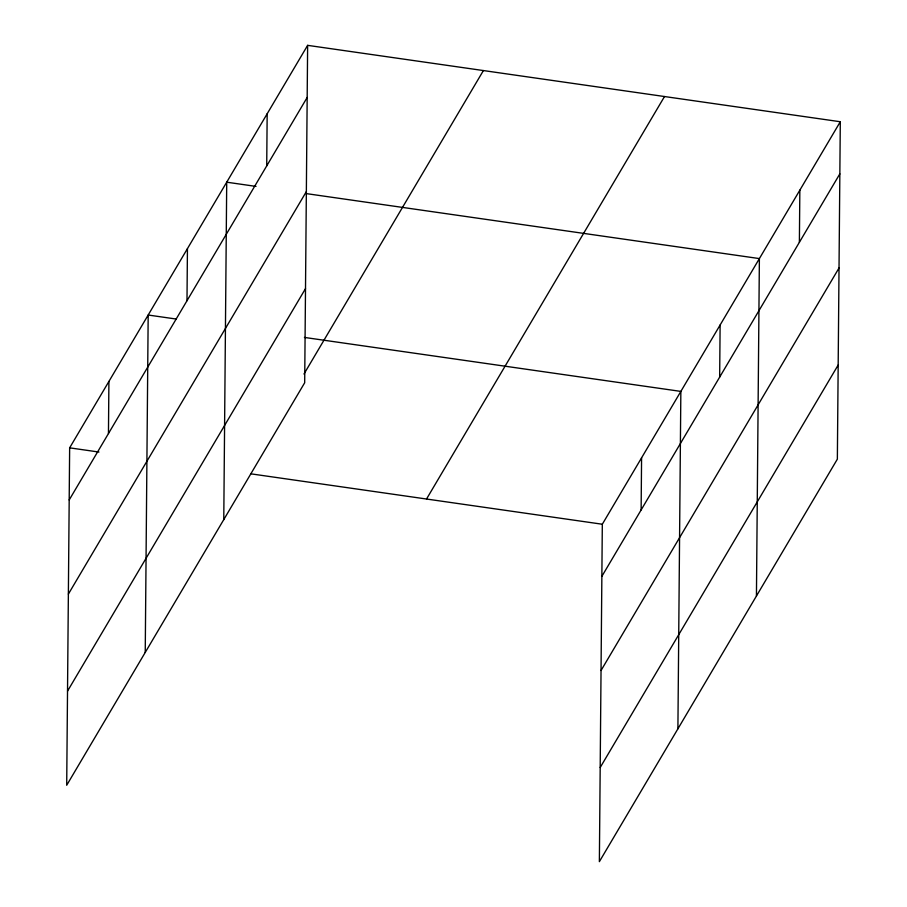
<?xml version="1.0" encoding="UTF-8"?>
<svg xmlns="http://www.w3.org/2000/svg" width="907" height="907" viewBox="0 0 907 907"><rect width="100%" height="100%" fill="white"/><g stroke="black" fill="none" stroke-linecap="round" stroke-linejoin="round"><path stroke-width="1.36" d="M307.632 45.35L69.646 447.843L66.699 785.258L304.684 382.765L307.632 45.35L840.301 121.742L837.354 459.157L599.368 861.65L602.316 524.235L840.301 121.742M108.455 433.557L108.908 381.439M145.233 652.439L148.181 315.024L176.083 319.026M186.989 300.727L187.443 248.609M223.768 519.62L226.716 182.194L256.012 186.4M266.715 165.89L267.168 113.772M641.124 509.938L641.578 457.82M677.903 728.831L680.851 391.405L304.435 337.427M719.659 377.119L720.113 325.001M756.438 596.001L759.386 258.586L306.237 193.599M799.384 242.282L799.838 190.164M69.193 499.961L307.178 97.468M68.365 594.119L306.351 191.615M67.526 691.111L305.512 288.619M303.97 374.035L483.408 70.553M426.528 499.02L664.514 96.527M601.863 576.353L839.848 173.861M601.035 670.5L839.02 268.007M600.196 767.503L838.181 365.011M69.646 447.843L98.942 452.049M251.001 473.851L602.316 524.235"/></g></svg>
